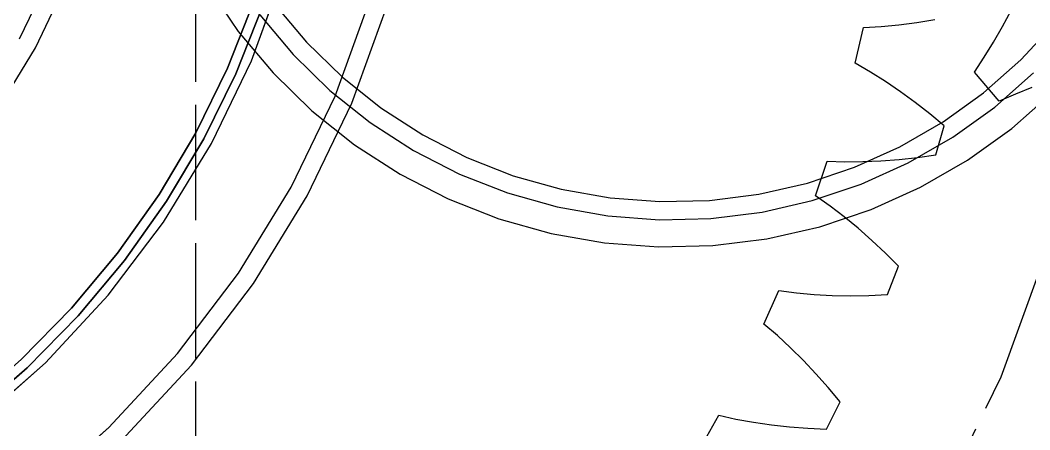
# Model space of a CAD drawing. Header units: millimetres. Extents: x -9 to 221, y -53 to 198.
# Drawn here: x 32.06 to 43.19, y 139.69 to 144.2 of the extents above; entities that cross this region are included whole.
import ezdxf

# ---------------------------------------------------------------- set-up
doc = ezdxf.new("R2010")
doc.units = ezdxf.units.MM
doc.linetypes.add('DASHED', pattern=[1.524, 1.27, -0.254])
doc.layers.add('HIDDEN', color=8, linetype='DASHED')
doc.layers.add('VISIBLE', color=7, linetype='CONTINUOUS')

msp = doc.modelspace()

# ---------------------------------------------------------------- linework, layer by layer
at = {"layer": 'HIDDEN'}
for points in [[(34, 138.95), (34, 156.45)], [(34, 138.95), (34, 156.45)], [(31.47901, 139.94101), (32.07613, 140.46077), (32.63003, 141.02635), (33.13722, 141.63417), (33.59448, 142.2804), (33.99892, 142.96093), (34.34798, 143.67146), (34.63945, 144.40748), (34.87149, 145.16436), (35.04261, 145.93728), (35.15176, 146.72136), (35.19822, 147.51163), (35.18171, 148.3031), (35.10233, 149.09075), (34.96058, 149.86959), (34.75737, 150.63471), (34.49397, 151.38124), (34.17206, 152.10448), (33.79367, 152.79983), (33.3612, 153.4629), (32.87738, 154.08949), (32.34528, 154.67563), (31.76827, 155.21762)], [(31.53877, 139.84793), (32.1421, 140.37179), (32.70194, 140.94188), (33.21478, 141.55461), (33.67737, 142.2061), (34.0868, 142.89224), (34.44049, 143.60872), (34.73619, 144.35101), (34.97206, 145.11442), (35.14659, 145.89415), (35.25869, 146.68526), (35.30765, 147.48278), (35.29317, 148.28167), (35.21533, 149.07689), (35.07462, 149.86342), (34.87194, 150.6363), (34.60856, 151.39066), (34.28614, 152.12174), (33.90671, 152.82493), (33.47268, 153.49578), (32.98678, 154.13008), (32.45206, 154.72381), (31.87192, 155.27323)], [(12.59526, 133.36043), (14.0859, 132.17169), (15.6875, 131.13726), (17.38413, 130.26745), (19.15894, 129.57089), (20.99429, 129.0545), (22.87193, 128.72343), (24.7732, 128.58094), (26.67921, 128.62848), (28.57102, 128.86555), (30.42982, 129.28981), (32.23715, 129.89704), (33.97503, 130.6812), (35.6262, 131.6345), (37.17424, 132.74747), (38.60378, 134.00905), (39.9006, 135.40669), (41.05182, 136.9265), (42.04599, 138.55339), (42.87323, 140.27118), (43.52533, 142.06281), (43.9958, 143.91046), (44.27996, 145.79576), (44.375, 147.7)], [(12.59526, 133.36043), (14.0859, 132.17169), (15.6875, 131.13726), (17.38413, 130.26745), (19.15894, 129.57089), (20.99429, 129.0545), (22.87193, 128.72343), (24.7732, 128.58094), (26.67921, 128.62848), (28.57102, 128.86555), (30.42982, 129.28981), (32.23715, 129.89704), (33.97503, 130.6812), (35.6262, 131.6345), (37.17424, 132.74747), (38.60378, 134.00905), (39.9006, 135.40669), (41.05182, 136.9265), (42.04599, 138.55339), (42.87323, 140.27118), (43.52533, 142.06281), (43.9958, 143.91046), (44.27996, 145.79576), (44.375, 147.7)], [(30.76227, 139.16534), (31.58466, 139.75659), (32.34409, 140.42679), (33.03301, 141.16928), (33.64459, 141.97667), (34.17273, 142.84094), (34.6122, 143.7535), (34.95862, 144.70529), (35.20855, 145.68684), (35.35951, 146.68839), (35.41, 147.7)], [(31.8186, 143.22161), (32.23186, 143.89788), (32.57574, 144.61194), (32.8468, 145.3567), (33.04237, 146.12474), (33.16049, 146.90844), (33.2, 147.7)], [(31.8186, 143.22161), (32.23186, 143.89788), (32.57574, 144.61194), (32.8468, 145.3567), (33.04237, 146.12474), (33.16049, 146.90844), (33.2, 147.7)], [(32.05622, 143.99353), (32.39144, 144.68963), (32.65569, 145.41565), (32.84634, 146.16437), (32.96149, 146.92835), (33, 147.7)], [(32.05622, 143.99353), (32.39144, 144.68963), (32.65569, 145.41565), (32.84634, 146.16437), (32.96149, 146.92835), (33, 147.7)], [(32.20815, 138.97476), (33.04232, 139.71093), (33.79906, 140.52649), (34.47082, 141.41335), (35.05095, 142.36269), (35.53367, 143.36507), (35.91419, 144.41053), (36.18872, 145.48869), (36.35454, 146.58882), (36.41, 147.7)], [(33.18197, 139.56775), (33.95226, 140.39793), (34.63607, 141.30068), (35.2266, 142.26703), (35.71797, 143.28738), (36.10531, 144.35158), (36.38476, 145.44906), (36.55355, 146.56891), (36.61, 147.7)], [(34.13025, 144.57139), (34.4672, 144.07717), (34.85169, 143.61896), (35.27988, 143.20131), (35.74754, 142.82837), (36.25, 142.50385), (36.78228, 142.23096), (37.33908, 142.01244), (37.91487, 141.85043), (38.50394, 141.74656), (39.10042, 141.70186), (39.69838, 141.71678), (40.29189, 141.79115), (40.87504, 141.92425), (41.44205, 142.11476), (41.98726, 142.36077), (42.50528, 142.65984), (42.99094, 143.00901), (43.43942, 143.4048)], [(34.13025, 144.57139), (34.4672, 144.07717), (34.85169, 143.61896), (35.27988, 143.20131), (35.74754, 142.82837), (36.25, 142.50385), (36.78228, 142.23096), (37.33908, 142.01244), (37.91487, 141.85043), (38.50394, 141.74656), (39.10042, 141.70186), (39.69838, 141.71678), (40.29189, 141.79115), (40.87504, 141.92425), (41.44205, 142.11476), (41.98726, 142.36077), (42.50528, 142.65984), (42.99094, 143.00901), (43.43942, 143.4048)], [(34.13025, 144.57139), (34.4672, 144.07717), (34.85169, 143.61896), (35.27988, 143.20131), (35.74754, 142.82837), (36.25, 142.50385), (36.78228, 142.23096), (37.33908, 142.01244), (37.91487, 141.85043), (38.50394, 141.74656), (39.10042, 141.70186), (39.69838, 141.71678), (40.29189, 141.79115), (40.87504, 141.92425), (41.44205, 142.11476), (41.98726, 142.36077), (42.50528, 142.65984), (42.99094, 143.00901), (43.43942, 143.4048)], [(34.13025, 144.57139), (34.4672, 144.07717), (34.85169, 143.61896), (35.27988, 143.20131), (35.74754, 142.82837), (36.25, 142.50385), (36.78228, 142.23096), (37.33908, 142.01244), (37.91487, 141.85043), (38.50394, 141.74656), (39.10042, 141.70186), (39.69838, 141.71678), (40.29189, 141.79115), (40.87504, 141.92425), (41.44205, 142.11476), (41.98726, 142.36077), (42.50528, 142.65984), (42.99094, 143.00901), (43.43942, 143.4048)], [(34.86577, 144.37908), (35.21821, 143.95905), (35.61073, 143.5762), (36.03941, 143.23434), (36.5, 142.93686), (36.98792, 142.68672), (37.49832, 142.4864), (38.02613, 142.3379), (38.56611, 142.24268), (39.11288, 142.20171), (39.66102, 142.21538), (40.20506, 142.28356), (40.73962, 142.40557), (41.25938, 142.58019), (41.75916, 142.80571), (42.234, 143.07986), (42.67919, 143.39993), (43.0903, 143.76273), (43.46324, 144.16467)], [(34.86577, 144.37908), (35.21821, 143.95905), (35.61073, 143.5762), (36.03941, 143.23434), (36.5, 142.93686), (36.98792, 142.68672), (37.49832, 142.4864), (38.02613, 142.3379), (38.56611, 142.24268), (39.11288, 142.20171), (39.66102, 142.21538), (40.20506, 142.28356), (40.73962, 142.40557), (41.25938, 142.58019), (41.75916, 142.80571), (42.234, 143.07986), (42.67919, 143.39993), (43.0903, 143.76273), (43.46324, 144.16467)], [(34.70634, 144.25831), (35.0716, 143.82302), (35.47839, 143.42625), (35.92266, 143.07195), (36.4, 142.76366), (36.90566, 142.50442), (37.43463, 142.29681), (37.98163, 142.14291), (38.54124, 142.04424), (39.1079, 142.00177), (39.67596, 142.01594), (40.23979, 142.0866), (40.79379, 142.21304), (41.33244, 142.39402), (41.8504, 142.62773), (42.34251, 142.91185), (42.80389, 143.24356), (43.22995, 143.61956)], [(34.70634, 144.25831), (35.0716, 143.82302), (35.47839, 143.42625), (35.92266, 143.07195), (36.4, 142.76366), (36.90566, 142.50442), (37.43463, 142.29681), (37.98163, 142.14291), (38.54124, 142.04424), (39.1079, 142.00177), (39.67596, 142.01594), (40.23979, 142.0866), (40.79379, 142.21304), (41.33244, 142.39402), (41.8504, 142.62773), (42.34251, 142.91185), (42.80389, 143.24356), (43.22995, 143.61956)], [(41.94468, 144.17631), (42.14323, 144.20984)], [(41.94468, 144.17631), (42.14323, 144.20984)], [(42.89112, 144.13073), (42.98656, 144.30625)], [(42.89112, 144.13073), (42.98656, 144.30625)], [(41.26419, 143.72562), (41.35685, 144.11958)], [(41.26419, 143.72562), (41.35685, 144.11958)], [(41.35685, 144.11958), (41.55129, 144.13059)], [(41.35685, 144.11958), (41.55129, 144.13059)], [(41.55129, 144.13059), (41.74731, 144.14973)], [(41.55129, 144.13059), (41.74731, 144.14973)], [(41.74731, 144.14973), (41.94468, 144.17631)], [(41.74731, 144.14973), (41.94468, 144.17631)], [(42.79205, 143.95906), (42.89112, 144.13073)], [(42.79205, 143.95906), (42.89112, 144.13073)], [(42.68919, 143.79151), (42.79205, 143.95906)], [(42.68919, 143.79151), (42.79205, 143.95906)], [(42.5823, 143.6284), (42.68919, 143.79151)], [(42.5823, 143.6284), (42.68919, 143.79151)], [(41.43334, 143.62909), (41.26419, 143.72562)], [(41.43334, 143.62909), (41.26419, 143.72562)], [(41.60028, 143.52459), (41.43334, 143.62909)], [(41.60028, 143.52459), (41.43334, 143.62909)], [(42.85332, 143.30783), (42.5823, 143.6284)], [(42.85332, 143.30783), (42.5823, 143.6284)], [(41.76511, 143.41282), (41.60028, 143.52459)], [(41.76511, 143.41282), (41.60028, 143.52459)], [(43.21426, 143.45966), (43.03194, 143.3861)], [(43.21426, 143.45966), (43.03194, 143.3861)], [(41.9279, 143.2943), (41.76511, 143.41282)], [(41.9279, 143.2943), (41.76511, 143.41282)], [(43.03194, 143.3861), (42.85332, 143.30783)], [(43.03194, 143.3861), (42.85332, 143.30783)], [(42.08865, 143.16942), (41.9279, 143.2943)], [(42.08865, 143.16942), (41.9279, 143.2943)], [(42.24738, 143.03849), (42.08865, 143.16942)], [(42.24738, 143.03849), (42.08865, 143.16942)], [(42.15543, 142.71533), (42.24738, 143.03849)], [(42.15543, 142.71533), (42.24738, 143.03849)], [(40.82917, 142.26497), (40.95778, 142.6487)], [(40.82917, 142.26497), (40.95778, 142.6487)], [(40.95778, 142.6487), (41.15241, 142.64173)], [(40.95778, 142.6487), (41.15241, 142.64173)], [(41.15241, 142.64173), (41.34936, 142.6427)], [(41.15241, 142.64173), (41.34936, 142.6427)], [(41.34936, 142.6427), (41.54834, 142.65095)], [(41.34936, 142.6427), (41.54834, 142.65095)], [(41.54834, 142.65095), (41.74914, 142.66602)], [(41.54834, 142.65095), (41.74914, 142.66602)], [(41.74914, 142.66602), (41.95155, 142.68756)], [(41.74914, 142.66602), (41.95155, 142.68756)], [(41.95155, 142.68756), (42.15543, 142.71533)], [(41.95155, 142.68756), (42.15543, 142.71533)], [(40.98869, 142.15325), (40.82917, 142.26497)], [(40.98869, 142.15325), (40.82917, 142.26497)], [(41.14527, 142.03378), (40.98869, 142.15325)], [(41.14527, 142.03378), (40.98869, 142.15325)], [(41.29909, 141.90728), (41.14527, 142.03378)], [(41.29909, 141.90728), (41.14527, 142.03378)], [(41.45025, 141.77425), (41.29909, 141.90728)], [(41.45025, 141.77425), (41.29909, 141.90728)], [(41.5988, 141.63508), (41.45025, 141.77425)], [(41.5988, 141.63508), (41.45025, 141.77425)], [(41.74476, 141.49005), (41.5988, 141.63508)], [(41.74476, 141.49005), (41.5988, 141.63508)], [(41.62339, 141.17676), (41.74476, 141.49005)], [(41.62339, 141.17676), (41.74476, 141.49005)], [(40.26123, 140.85069), (40.4247, 141.22092)], [(40.26123, 140.85069), (40.4247, 141.22092)], [(40.4247, 141.22092), (40.61785, 141.19601)], [(40.4247, 141.22092), (40.61785, 141.19601)], [(40.61785, 141.19601), (40.81405, 141.17881)], [(40.61785, 141.19601), (40.81405, 141.17881)], [(40.81405, 141.17881), (41.01295, 141.16866)], [(40.81405, 141.17881), (41.01295, 141.16866)], [(41.01295, 141.16866), (41.21428, 141.16514)], [(41.01295, 141.16866), (41.21428, 141.16514)], [(41.21428, 141.16514), (41.41782, 141.16792)], [(41.21428, 141.16514), (41.41782, 141.16792)], [(41.41782, 141.16792), (41.62339, 141.17676)], [(41.41782, 141.16792), (41.62339, 141.17676)], [(40.40976, 140.72473), (40.26123, 140.85069)], [(40.40976, 140.72473), (40.26123, 140.85069)], [(40.55465, 140.59133), (40.40976, 140.72473)], [(40.55465, 140.59133), (40.40976, 140.72473)], [(40.69615, 140.45117), (40.55465, 140.59133)], [(40.69615, 140.45117), (40.55465, 140.59133)], [(40.83438, 140.30476), (40.69615, 140.45117)], [(40.83438, 140.30476), (40.69615, 140.45117)], [(40.96945, 140.15247), (40.83438, 140.30476)], [(40.96945, 140.15247), (40.83438, 140.30476)], [(41.10142, 139.9946), (40.96945, 140.15247)], [(41.10142, 139.9946), (40.96945, 140.15247)], [(40.95166, 139.69384), (41.10142, 139.9946)], [(40.95166, 139.69384), (41.10142, 139.9946)], [(39.56522, 139.49485), (39.76215, 139.84841)], [(39.56522, 139.49485), (39.76215, 139.84841)], [(39.76215, 139.84841), (39.95218, 139.80579)], [(39.76215, 139.84841), (39.95218, 139.80579)], [(39.95218, 139.80579), (40.14596, 139.77056)], [(39.95218, 139.80579), (40.14596, 139.77056)], [(40.14596, 139.77056), (40.34307, 139.7421)], [(40.14596, 139.77056), (40.34307, 139.7421)], [(40.34307, 139.7421), (40.54322, 139.72002)], [(40.34307, 139.7421), (40.54322, 139.72002)], [(40.54322, 139.72002), (40.74615, 139.70401)], [(40.54322, 139.72002), (40.74615, 139.70401)], [(40.74615, 139.70401), (40.95166, 139.69384)], [(40.74615, 139.70401), (40.95166, 139.69384)]]:
    msp.add_lwpolyline(points, dxfattribs=at)
at = {"layer": 'VISIBLE'}
for points in [[(31.76827, 155.21762), (32.34528, 154.67563), (32.87738, 154.08949), (33.3612, 153.4629), (33.79367, 152.79983), (34.17206, 152.10448), (34.49397, 151.38124), (34.75737, 150.63471), (34.96058, 149.86959), (35.10233, 149.09075), (35.18171, 148.3031), (35.19822, 147.51163), (35.15176, 146.72136), (35.04261, 145.93728), (34.87149, 145.16436), (34.63945, 144.40748), (34.34798, 143.67146), (33.99892, 142.96093), (33.59448, 142.2804), (33.13722, 141.63417), (32.63003, 141.02635), (32.07613, 140.46077), (31.47901, 139.94101)], [(31.87192, 155.27323), (32.45206, 154.72381), (32.98678, 154.13008), (33.47268, 153.49578), (33.90671, 152.82493), (34.28614, 152.12174), (34.60856, 151.39066), (34.87194, 150.6363), (35.07462, 149.86342), (35.21533, 149.07689), (35.29317, 148.28167), (35.30765, 147.48278), (35.25869, 146.68526), (35.14659, 145.89415), (34.97206, 145.11442), (34.73619, 144.35101), (34.44049, 143.60872), (34.0868, 142.89224), (33.67737, 142.2061), (33.21478, 141.55461), (32.70194, 140.94188), (32.1421, 140.37179), (31.53877, 139.84793)], [(30.76227, 139.16534), (31.58466, 139.75659), (32.34409, 140.42679), (33.03301, 141.16928), (33.64459, 141.97667), (34.17273, 142.84094), (34.6122, 143.7535), (34.95862, 144.70529), (35.20855, 145.68684), (35.35951, 146.68839), (35.41, 147.7)], [(32.20815, 138.97476), (33.04232, 139.71093), (33.79906, 140.52649), (34.47082, 141.41335), (35.05095, 142.36269), (35.53367, 143.36507), (35.91419, 144.41053), (36.18872, 145.48869), (36.35454, 146.58882), (36.41, 147.7)], [(33.18197, 139.56775), (33.95226, 140.39793), (34.63607, 141.30068), (35.2266, 142.26703), (35.71797, 143.28738), (36.10531, 144.35158), (36.38476, 145.44906), (36.55355, 146.56891), (36.61, 147.7)]]:
    msp.add_lwpolyline(points, dxfattribs=at)

doc.saveas('drawing.dxf')
